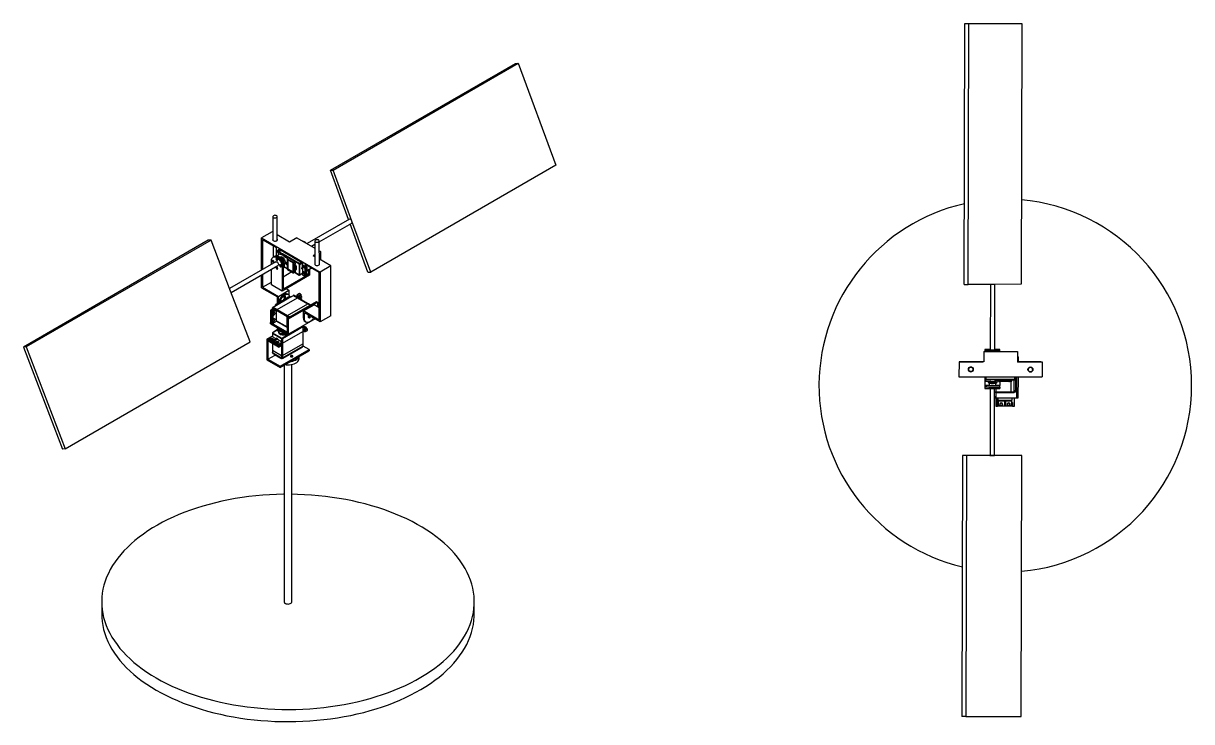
# Model space of a CAD drawing. Header units: millimetres. Extents: x 0 to 297, y 0 to 210.
# Drawn here: x 102.3 to 180.7, y 79.2 to 126 of the extents above; entities that cross this region are included whole.
import ezdxf

# ---------------------------------------------------------------- set-up
doc = ezdxf.new("R2010")
doc.units = ezdxf.units.MM

msp = doc.modelspace()

# ---------------------------------------------------------------- linework, layer by layer
at = {"color": 7, "linetype": 'Continuous', "lineweight": 25}
for p, q in [((165.456, 108.478), (165.502, 125.978)), ((165.502, 125.978), (169.056, 125.986)), ((165.502, 125.978), (165.766, 125.977)), ((165.72, 108.477), (165.766, 125.977)), ((165.766, 125.977), (169.32, 125.985)), ((169.056, 125.986), (169.32, 125.985)), ((169.32, 125.985), (169.274, 108.485)), ((122.936, 116.142), (135.343, 123.305)), ((123.122, 116.15), (135.529, 123.312)), ((135.343, 123.305), (135.529, 123.312)), ((135.529, 123.312), (138.047, 116.472)), ((122.936, 116.142), (123.122, 116.15)), ((124.157, 112.824), (122.936, 116.142)), ((124.381, 112.73), (123.122, 116.15)), ((138.047, 116.472), (125.64, 109.31)), ((119.068, 113.026), (119.071, 111.437)), ((119.371, 111.437), (119.368, 113.026)), ((124.213, 112.856), (121.37, 111.215)), ((122.189, 111.341), (124.363, 112.596)), ((125.454, 109.302), (124.263, 112.538)), ((125.64, 109.31), (124.381, 112.73)), ((114.741, 111.436), (102.334, 104.274)), ((114.925, 111.45), (102.518, 104.288)), ((114.925, 111.45), (114.741, 111.436)), ((116.239, 108.033), (114.925, 111.45)), ((119.018, 112.005), (118.309, 111.596)), ((118.314, 109.45), (118.309, 111.596)), ((118.309, 111.596), (122.246, 109.311)), ((119.308, 110.935), (118.38, 111.474)), ((118.38, 111.474), (118.384, 109.491)), ((119.07, 111.975), (119.018, 112.005)), ((120.193, 111.323), (119.371, 111.801)), ((120.689, 111.61), (120.193, 111.323)), ((120.689, 111.61), (121.89, 110.913)), ((121.889, 111.389), (121.892, 109.8)), ((122.192, 109.8), (122.189, 111.389)), ((119.09, 111.061), (119.092, 110.304)), ((119.309, 110.406), (119.308, 110.935)), ((119.413, 110.73), (119.416, 110.732)), ((119.415, 110.721), (119.423, 110.725)), ((119.436, 110.652), (119.436, 110.463)), ((119.44, 110.466), (119.44, 110.629)), ((119.602, 110.764), (119.446, 110.674)), ((119.457, 110.656), (119.45, 110.652)), ((119.527, 110.518), (119.456, 110.477)), ((119.471, 110.672), (119.616, 110.756)), ((119.771, 110.498), (119.471, 110.672)), ((119.475, 110.649), (119.482, 110.654)), ((119.475, 110.649), (119.68, 110.53)), ((119.482, 110.654), (119.687, 110.534)), ((121.071, 109.912), (119.484, 110.832)), ((119.484, 110.696), (119.484, 110.832)), ((119.555, 110.737), (119.555, 110.791)), ((119.68, 110.53), (119.687, 110.534)), ((121.669, 111.041), (121.889, 111.168)), ((122.19, 110.739), (122.276, 110.689)), ((122.276, 110.689), (122.19, 110.64)), ((122.205, 110.566), (122.191, 110.558)), ((122.206, 110.155), (122.205, 110.566)), ((122.276, 110.689), (122.277, 110.114)), ((119.263, 109.998), (116.17, 108.213)), ((116.279, 107.929), (119.413, 109.738)), ((118.985, 109.838), (118.985, 110.074)), ((119.159, 110.342), (119.088, 110.301)), ((119.229, 110.383), (119.159, 110.342)), ((119.543, 110.328), (119.532, 110.322)), ((120.829, 109.884), (119.771, 110.498)), ((119.829, 109.795), (119.845, 109.804)), ((119.843, 110.325), (119.914, 110.366)), ((120.072, 110.192), (119.843, 110.325)), ((119.847, 110.433), (119.854, 110.437)), ((119.847, 110.433), (120.811, 109.874)), ((119.854, 110.437), (120.818, 109.878)), ((120.531, 110.008), (119.914, 110.366)), ((119.996, 109.948), (119.979, 109.937)), ((120.028, 110.167), (120.029, 109.932)), ((120.029, 109.769), (120.029, 109.535)), ((120.053, 110.194), (120.036, 110.184)), ((120.054, 110.182), (120.072, 110.192)), ((120.442, 109.957), (120.054, 110.182)), ((120.063, 110.136), (120.065, 109.524)), ((120.434, 109.921), (120.063, 110.136)), ((120.081, 110.126), (120.082, 109.535)), ((120.435, 109.31), (120.434, 109.921)), ((120.442, 109.957), (120.531, 110.008)), ((120.557, 109.962), (120.469, 109.911)), ((120.47, 109.279), (120.469, 109.911)), ((120.487, 109.809), (120.558, 109.85)), ((120.487, 109.809), (120.488, 109.401)), ((120.557, 109.962), (120.558, 109.85)), ((120.811, 109.874), (120.818, 109.878)), ((120.829, 109.884), (120.974, 109.968)), ((120.846, 109.813), (120.854, 109.817)), ((120.846, 109.813), (120.848, 109.144)), ((120.854, 109.817), (120.855, 109.148)), ((120.864, 109.823), (121.045, 109.927)), ((120.866, 109.13), (120.864, 109.823)), ((121.063, 109.916), (121.063, 109.621)), ((121.073, 109.096), (121.071, 109.912)), ((122.176, 109.271), (121.247, 109.809)), ((121.249, 108.994), (121.247, 109.809)), ((121.32, 109.035), (121.318, 109.768)), ((121.318, 109.707), (121.371, 109.738)), ((121.891, 110.467), (121.78, 110.402)), ((121.891, 110.338), (121.78, 110.402)), ((121.891, 110.385), (121.85, 110.361)), ((122.955, 109.72), (122.192, 110.163)), ((118.317, 108.253), (118.315, 109.104)), ((118.385, 109.145), (118.387, 108.293)), ((118.985, 108.445), (118.985, 109.491)), ((119.761, 109.703), (119.69, 109.662)), ((119.69, 109.662), (119.69, 108.034)), ((121.534, 109.098), (119.69, 108.034)), ((119.761, 109.703), (119.761, 108.156)), ((120.353, 109.316), (119.761, 108.975)), ((121.231, 109.004), (119.761, 108.156)), ((119.817, 109.634), (119.844, 109.632)), ((120.031, 109.524), (119.844, 109.632)), ((120.056, 109.489), (120.444, 109.264)), ((120.065, 109.524), (120.082, 109.535)), ((120.065, 109.524), (120.435, 109.31)), ((120.082, 109.535), (120.435, 109.33)), ((120.463, 109.262), (120.551, 109.313)), ((120.47, 109.279), (120.559, 109.33)), ((120.515, 109.292), (120.831, 109.109)), ((120.813, 109.124), (120.519, 109.294)), ((120.544, 109.414), (120.614, 109.455)), ((120.559, 109.423), (120.559, 109.33)), ((120.838, 109.121), (120.845, 109.125)), ((120.848, 109.144), (120.855, 109.148)), ((120.855, 109.107), (121.054, 109.221)), ((120.866, 109.13), (121.064, 109.244)), ((121.017, 109.595), (121.063, 109.621)), ((121.017, 109.534), (121.017, 109.595)), ((121.017, 109.595), (121.072, 109.573)), ((121.017, 109.534), (121.072, 109.512)), ((121.052, 109.221), (121.073, 109.209)), ((121.063, 109.621), (121.072, 109.617)), ((121.064, 109.516), (121.064, 109.244)), ((121.249, 108.994), (121.073, 109.096)), ((121.32, 109.035), (121.249, 108.994)), ((121.319, 109.637), (121.37, 109.666)), ((121.319, 109.626), (121.379, 109.661)), ((121.319, 109.3), (121.38, 109.335)), ((121.32, 109.229), (121.371, 109.259)), ((121.32, 109.218), (121.38, 109.253)), ((121.32, 109.147), (121.38, 109.182)), ((121.32, 109.122), (121.365, 109.147)), ((121.463, 109.138), (121.32, 109.056)), ((121.379, 109.661), (121.37, 109.666)), ((121.38, 109.253), (121.371, 109.259)), ((121.38, 109.335), (121.379, 109.661)), ((121.38, 109.426), (121.644, 109.579)), ((121.38, 109.409), (121.659, 109.57)), ((121.38, 109.182), (121.38, 109.253)), ((121.38, 109.186), (121.463, 109.138)), ((121.463, 109.457), (121.463, 109.138)), ((121.534, 109.498), (121.534, 109.098)), ((122.183, 106.09), (122.176, 109.271)), ((122.955, 109.72), (122.246, 109.311)), ((122.246, 109.311), (122.254, 105.968)), ((122.963, 106.377), (122.955, 109.72)), ((125.454, 109.302), (125.64, 109.31)), ((118.317, 108.253), (119.374, 107.639)), ((118.387, 108.293), (118.985, 108.638)), ((118.387, 108.293), (119.445, 107.679)), ((119.69, 108.034), (118.985, 108.445)), ((119.97, 108.195), (120.154, 108.089)), ((165.456, 108.478), (165.72, 108.477)), ((167.497, 108.481), (165.72, 108.477)), ((167.215, 108.48), (167.203, 104.099)), ((169.274, 108.485), (167.497, 108.481)), ((167.503, 104.098), (167.515, 108.481)), ((117.553, 104.617), (116.239, 108.033)), ((119.084, 106.962), (120.148, 107.573)), ((119.359, 106.802), (120.724, 107.586)), ((119.359, 106.802), (120.724, 107.586)), ((119.375, 107.231), (119.374, 107.639)), ((119.445, 107.679), (120.154, 108.089)), ((119.446, 107.239), (119.445, 107.679)), ((119.689, 107.358), (119.92, 107.491)), ((119.92, 107.491), (119.962, 107.466)), ((120.122, 107.786), (120.051, 107.827)), ((120.148, 107.573), (120.449, 107.746)), ((120.154, 108.089), (120.154, 107.762)), ((120.449, 107.746), (120.724, 107.586)), ((120.67, 107.635), (120.474, 107.748)), ((120.67, 107.634), (120.868, 107.748)), ((120.67, 107.634), (120.747, 107.589)), ((120.868, 107.86), (120.691, 107.759)), ((120.691, 107.759), (120.691, 107.647)), ((120.691, 107.759), (120.762, 107.718)), ((120.724, 107.586), (121.429, 107.177)), ((120.747, 107.589), (120.946, 107.703)), ((121.454, 107.179), (120.749, 107.589)), ((120.762, 107.718), (120.939, 107.82)), ((120.762, 107.718), (120.762, 107.687)), ((120.939, 107.82), (120.868, 107.86)), ((120.868, 107.748), (120.946, 107.703)), ((120.983, 107.707), (120.906, 107.752)), ((120.921, 107.564), (120.912, 107.559)), ((120.912, 107.559), (120.989, 107.514)), ((120.921, 107.564), (120.999, 107.519)), ((120.939, 107.82), (120.939, 107.733)), ((120.939, 107.606), (120.939, 107.554)), ((120.963, 107.611), (120.989, 107.596)), ((120.989, 107.596), (120.999, 107.601)), ((120.999, 107.519), (120.989, 107.514)), ((120.999, 107.672), (120.999, 107.601)), ((120.999, 107.519), (120.999, 107.444)), ((119.096, 106.843), (118.919, 106.741)), ((118.919, 106.741), (118.919, 105.924)), ((118.919, 106.741), (118.989, 106.7)), ((118.989, 106.7), (119.166, 106.802)), ((118.989, 106.7), (118.989, 105.883)), ((119.007, 106.618), (119.085, 106.573)), ((119.007, 106.547), (119.007, 106.618)), ((119.049, 106.816), (119.049, 106.901)), ((119.049, 106.901), (119.22, 106.802)), ((119.06, 106.71), (119.258, 106.824)), ((119.06, 106.71), (119.138, 106.665)), ((119.084, 106.962), (119.359, 106.802)), ((119.166, 106.802), (119.096, 106.843)), ((119.138, 106.665), (119.336, 106.779)), ((119.166, 106.802), (119.166, 106.771)), ((119.255, 107.06), (119.255, 107.099)), ((119.288, 107.079), (119.255, 107.099)), ((119.258, 106.824), (119.336, 106.779)), ((119.281, 107.144), (119.671, 107.368)), ((119.281, 107.144), (119.341, 107.11)), ((119.324, 106.741), (120.029, 106.332)), ((119.324, 106.047), (119.324, 106.741)), ((119.359, 106.802), (120.064, 106.393)), ((119.377, 107.199), (119.375, 107.231)), ((119.375, 107.231), (119.404, 107.215)), ((119.671, 107.368), (119.689, 107.358)), ((119.7, 107.364), (119.69, 107.37)), ((120.047, 106.209), (121.997, 107.328)), ((120.064, 106.393), (121.429, 107.177)), ((120.064, 106.393), (121.429, 107.177)), ((120.118, 106.168), (122.067, 107.287)), ((120.206, 106.311), (121.57, 107.095)), ((121.125, 106.704), (121.834, 107.113)), ((121.126, 106.215), (121.125, 106.704)), ((122.183, 106.09), (121.125, 106.704)), ((121.429, 107.177), (121.57, 107.095)), ((121.595, 107.098), (121.454, 107.179)), ((121.577, 107.087), (121.57, 107.095)), ((122.181, 106.912), (121.834, 107.113)), ((121.997, 107.328), (122.067, 107.287)), ((122.067, 107.287), (122.067, 106.978)), ((118.919, 105.843), (118.919, 105.924)), ((118.919, 105.924), (120.047, 105.269)), ((118.919, 105.924), (118.989, 105.883)), ((118.919, 105.843), (120.118, 105.147)), ((118.989, 105.883), (119.065, 105.927)), ((119.007, 106.547), (119.085, 106.502)), ((119.007, 106.465), (119.016, 106.471)), ((119.007, 106.465), (119.085, 106.42)), ((119.007, 106.332), (119.007, 106.465)), ((119.007, 106.271), (119.007, 106.332)), ((119.007, 106.139), (119.007, 106.271)), ((119.007, 106.139), (119.085, 106.094)), ((119.007, 106.057), (119.016, 106.062)), ((119.007, 106.057), (119.085, 106.012)), ((119.007, 105.985), (119.007, 106.057)), ((119.007, 105.985), (119.085, 105.94)), ((119.016, 106.471), (119.094, 106.426)), ((119.016, 106.062), (119.094, 106.017)), ((119.027, 106.535), (119.021, 106.53)), ((119.027, 106.127), (119.021, 106.122)), ((119.022, 105.951), (119.1, 105.906)), ((119.085, 106.502), (119.085, 106.573)), ((119.094, 106.507), (119.085, 106.502)), ((119.085, 106.42), (119.094, 106.426)), ((119.085, 106.094), (119.085, 106.42)), ((119.094, 106.099), (119.085, 106.094)), ((119.085, 106.012), (119.094, 106.017)), ((119.085, 105.94), (119.085, 106.012)), ((119.336, 106.023), (119.138, 105.91)), ((119.324, 106.047), (120.029, 105.638)), ((119.334, 106.024), (120.039, 105.615)), ((120.029, 105.638), (120.029, 106.332)), ((120.029, 105.638), (120.029, 106.332)), ((120.029, 106.332), (120.145, 106.265)), ((120.047, 106.209), (120.118, 106.168)), ((120.047, 105.269), (120.047, 106.209)), ((120.064, 106.393), (120.206, 106.311)), ((121.902, 106.172), (120.118, 105.147)), ((120.118, 105.147), (120.118, 106.168)), ((120.212, 106.304), (120.206, 106.311)), ((121.197, 106.174), (121.126, 106.215)), ((122.254, 105.968), (121.196, 106.582)), ((121.197, 106.174), (121.196, 106.582)), ((121.23, 105.987), (121.3, 105.946)), ((122.963, 106.377), (122.254, 105.968)), ((119.039, 105.222), (119.039, 104.993)), ((119.37, 105.425), (119.054, 105.242)), ((119.054, 105.201), (119.655, 104.854)), ((119.054, 105.201), (119.054, 104.973)), ((119.061, 105.23), (119.061, 105.222)), ((119.075, 105.25), (119.37, 105.421)), ((119.655, 104.875), (119.075, 105.21)), ((119.075, 105.21), (119.075, 105.201)), ((119.655, 104.867), (119.075, 105.201)), ((119.37, 105.485), (119.37, 105.383)), ((119.445, 105.537), (119.381, 105.5)), ((119.381, 105.47), (119.929, 105.153)), ((119.381, 105.47), (119.381, 105.368)), ((119.461, 105.321), (119.381, 105.368)), ((119.48, 105.517), (119.425, 105.485)), ((119.425, 105.485), (119.956, 105.179)), ((119.498, 105.507), (119.443, 105.475)), ((119.461, 105.338), (119.461, 105.257)), ((119.832, 105.189), (119.478, 105.393)), ((119.726, 104.854), (120.787, 105.467)), ((120.692, 105.433), (119.726, 104.875)), ((120.692, 105.425), (119.726, 104.867)), ((119.726, 104.536), (121.087, 105.322)), ((119.726, 104.536), (121.087, 105.322)), ((119.832, 105.189), (119.832, 105.108)), ((119.929, 105.051), (119.832, 105.108)), ((119.929, 105.051), (119.929, 105.153)), ((119.956, 105.179), (120.009, 105.21)), ((119.982, 105.051), (120.601, 105.409)), ((119.982, 105.153), (120.044, 105.189)), ((119.982, 105.153), (119.982, 105.051)), ((120.029, 105.638), (120.047, 105.627)), ((120.039, 105.615), (120.047, 105.611)), ((120.601, 105.425), (120.601, 105.409)), ((120.692, 105.433), (120.692, 105.425)), ((120.787, 105.467), (121.087, 105.64)), ((121.066, 105.648), (120.86, 105.529)), ((121.066, 105.64), (120.86, 105.521)), ((120.86, 105.529), (120.86, 105.521)), ((121.064, 105.69), (121.066, 105.689)), ((121.066, 105.648), (121.066, 105.64)), ((121.087, 105.681), (121.067, 105.692)), ((121.08, 105.661), (121.08, 105.669)), ((121.087, 105.64), (121.087, 105.322)), ((121.087, 105.322), (121.087, 104.505)), ((121.102, 105.432), (121.102, 105.661)), ((121.102, 105.43), (121.299, 105.544)), ((121.102, 105.34), (121.299, 105.454)), ((121.102, 105.432), (121.102, 105.43)), ((121.102, 105.43), (121.102, 105.34)), ((121.102, 104.526), (121.102, 105.34)), ((121.167, 105.682), (121.108, 105.716)), ((121.22, 105.296), (121.122, 105.352)), ((121.167, 105.682), (121.157, 105.677)), ((121.157, 105.677), (121.157, 105.587)), ((121.167, 105.592), (121.157, 105.587)), ((121.167, 105.682), (121.167, 105.592)), ((121.212, 105.587), (121.167, 105.613)), ((121.22, 105.378), (121.193, 105.393)), ((121.396, 105.48), (121.22, 105.378)), ((121.22, 105.296), (121.396, 105.398)), ((121.22, 105.378), (121.22, 105.296)), ((121.228, 105.636), (121.237, 105.641)), ((121.228, 105.636), (121.228, 105.606)), ((121.299, 105.606), (121.237, 105.641)), ((121.299, 105.544), (121.299, 105.454)), ((121.321, 105.485), (121.321, 105.575)), ((121.396, 105.48), (121.321, 105.523)), ((121.396, 105.398), (121.396, 105.48)), ((102.518, 104.288), (102.334, 104.274)), ((102.334, 104.274), (104.963, 97.44)), ((102.518, 104.288), (105.146, 97.454)), ((105.146, 97.454), (117.553, 104.617)), ((119.039, 105.017), (118.674, 104.806)), ((118.674, 104.806), (118.674, 103.418)), ((118.674, 104.806), (118.745, 104.766)), ((118.745, 104.766), (118.82, 104.809)), ((118.82, 104.809), (118.745, 104.766)), ((118.745, 104.766), (118.745, 103.459)), ((119.452, 104.357), (118.745, 104.766)), ((118.745, 104.766), (118.745, 104.684)), ((119.452, 104.276), (118.745, 104.684)), ((118.82, 104.85), (118.82, 104.761)), ((119.039, 104.995), (118.842, 104.881)), ((118.842, 104.82), (118.904, 104.784)), ((118.842, 104.82), (118.842, 104.73)), ((118.842, 104.73), (118.904, 104.694)), ((118.904, 104.784), (118.913, 104.789)), ((118.904, 104.784), (118.904, 104.694)), ((118.904, 104.694), (118.913, 104.7)), ((118.913, 104.789), (118.913, 104.7)), ((118.952, 104.681), (118.975, 104.672)), ((118.967, 104.674), (118.975, 104.676)), ((118.984, 104.749), (118.975, 104.743)), ((118.975, 104.743), (118.975, 104.653)), ((118.975, 104.743), (119.089, 104.677)), ((118.975, 104.653), (119.257, 104.49)), ((119.039, 104.514), (119.039, 104.087)), ((119.29, 104.837), (119.054, 104.973)), ((119.054, 104.505), (119.054, 104.066)), ((119.328, 104.868), (119.089, 104.677)), ((119.089, 104.677), (119.142, 104.646)), ((119.381, 104.837), (119.142, 104.646)), ((119.381, 104.784), (119.142, 104.646)), ((119.142, 104.646), (119.257, 104.58)), ((119.257, 104.58), (119.267, 104.585)), ((119.257, 104.58), (119.257, 104.49)), ((119.257, 104.49), (119.267, 104.496)), ((119.267, 104.585), (119.267, 104.496)), ((119.305, 104.477), (119.328, 104.467)), ((119.321, 104.47), (119.328, 104.472)), ((119.328, 104.868), (119.381, 104.837)), ((119.338, 104.545), (119.328, 104.539)), ((119.328, 104.539), (119.39, 104.503)), ((119.328, 104.539), (119.328, 104.449)), ((119.328, 104.449), (119.39, 104.414)), ((119.381, 104.837), (119.381, 104.784)), ((119.655, 104.626), (119.381, 104.784)), ((119.39, 104.503), (119.39, 104.414)), ((119.629, 104.459), (119.452, 104.357)), ((119.452, 104.276), (119.629, 104.378)), ((119.452, 104.357), (119.452, 104.276)), ((119.496, 104.503), (119.694, 104.617)), ((119.496, 104.414), (119.694, 104.528)), ((119.496, 104.503), (119.496, 104.414)), ((119.629, 104.459), (119.602, 104.475)), ((119.629, 104.378), (119.629, 104.459)), ((119.655, 104.875), (119.655, 104.867)), ((119.655, 104.854), (119.655, 104.626)), ((119.655, 104.505), (119.655, 103.719)), ((119.694, 104.617), (119.694, 104.528)), ((119.726, 104.875), (119.726, 104.867)), ((119.726, 104.854), (119.726, 104.536)), ((119.726, 104.536), (119.726, 103.719)), ((119.726, 103.719), (121.087, 104.505)), ((119.726, 103.719), (121.087, 104.505)), ((119.726, 103.556), (121.087, 104.342)), ((120.983, 104.249), (120.972, 104.229)), ((120.983, 104.249), (121.062, 104.295)), ((121.062, 104.295), (121.087, 104.342)), ((121.066, 104.298), (121.099, 104.353)), ((121.087, 104.505), (121.087, 104.342)), ((121.502, 104.112), (121.095, 104.347)), ((121.102, 104.362), (121.102, 104.526)), ((118.745, 103.459), (119.237, 103.743)), ((118.745, 103.459), (119.558, 102.99)), ((119.039, 104.087), (119.039, 103.924)), ((119.042, 103.914), (119.075, 103.859)), ((119.054, 104.066), (119.655, 103.719)), ((119.054, 104.066), (119.054, 103.903)), ((119.054, 104.066), (119.655, 103.719)), ((119.054, 103.903), (119.655, 103.556)), ((119.079, 103.856), (119.054, 103.903)), ((119.079, 103.856), (119.158, 103.81)), ((119.169, 103.79), (119.158, 103.81)), ((119.175, 103.779), (119.617, 103.524)), ((119.558, 102.99), (121.502, 104.112)), ((119.558, 102.908), (121.502, 104.031)), ((119.6, 103.555), (119.68, 103.509)), ((119.611, 103.535), (119.6, 103.555)), ((119.611, 103.549), (119.611, 103.535)), ((119.655, 103.719), (119.655, 103.556)), ((119.68, 103.509), (119.655, 103.556)), ((119.701, 103.509), (119.726, 103.556)), ((119.701, 103.509), (119.781, 103.555)), ((119.726, 103.719), (119.726, 103.556)), ((119.764, 103.524), (120.966, 104.218)), ((119.781, 103.555), (119.77, 103.535)), ((119.77, 103.549), (119.77, 103.535)), ((120.838, 103.52), (120.838, 103.647)), ((121.502, 104.112), (121.502, 104.031)), ((166.776, 103.981), (166.774, 103.281)), ((166.776, 103.984), (167.203, 103.983)), ((166.776, 103.984), (166.776, 103.981)), ((166.776, 103.981), (169.026, 103.975)), ((167.203, 104.105), (166.848, 104.105)), ((166.848, 104.105), (166.853, 104.1)), ((166.848, 104.105), (166.848, 103.984)), ((166.848, 104.005), (166.848, 103.984)), ((166.848, 104.005), (166.853, 104)), ((166.853, 104), (166.853, 104.1)), ((167.203, 103.998), (167.203, 103.982)), ((167.848, 104.103), (167.503, 104.104)), ((167.503, 103.981), (167.503, 103.997)), ((167.503, 103.982), (169.026, 103.978)), ((167.853, 104.098), (167.848, 104.103)), ((167.848, 103.997), (167.848, 103.981)), ((167.853, 103.998), (167.853, 104.098)), ((169.026, 103.975), (169.024, 103.275)), ((169.025, 103.615), (169.091, 103.615)), ((169.026, 103.975), (169.026, 103.978)), ((169.09, 103.275), (169.091, 103.615)), ((118.674, 103.418), (119.558, 102.908)), ((119.558, 102.99), (119.558, 102.908)), ((119.838, 103.07), (119.838, 87.19)), ((120.338, 87.19), (120.338, 103.112)), ((165.108, 103.286), (165.105, 102.286)), ((165.108, 103.286), (165.108, 103.297)), ((165.108, 103.297), (166.608, 103.293)), ((166.774, 103.281), (165.108, 103.286)), ((165.208, 103.296), (166.708, 103.292)), ((165.208, 103.286), (165.208, 103.296)), ((166.774, 103.282), (165.208, 103.286)), ((165.747, 102.784), (165.747, 102.779)), ((166.047, 102.778), (166.047, 102.783)), ((166.608, 103.293), (166.608, 103.294)), ((166.608, 103.294), (166.708, 103.294)), ((166.774, 103.293), (166.708, 103.294)), ((166.708, 103.292), (166.708, 103.294)), ((166.708, 103.282), (166.708, 103.292)), ((170.59, 103.271), (169.024, 103.276)), ((170.69, 103.271), (169.024, 103.275)), ((169.19, 103.287), (169.09, 103.287)), ((170.59, 103.282), (169.09, 103.286)), ((169.19, 103.286), (169.19, 103.287)), ((169.19, 103.286), (170.69, 103.282)), ((169.747, 102.774), (169.747, 102.768)), ((170.047, 102.768), (170.047, 102.773)), ((170.59, 103.282), (170.59, 103.271)), ((170.69, 103.271), (170.687, 102.271)), ((170.69, 103.282), (170.69, 103.271)), ((165.105, 102.286), (170.687, 102.271)), ((166.843, 102.281), (166.841, 101.505)), ((166.844, 102.281), (166.842, 101.605)), ((166.883, 102.101), (166.884, 102.281)), ((166.883, 102.101), (166.883, 101.993)), ((166.898, 102.091), (166.898, 102.101)), ((166.933, 102.101), (166.934, 102.281)), ((167.358, 102.1), (166.933, 102.101)), ((166.948, 102.091), (166.948, 102.101)), ((166.948, 102.091), (167.24, 102.09)), ((167.055, 101.991), (167.055, 101.892)), ((167.105, 101.892), (167.105, 101.854)), ((167.24, 102.09), (167.24, 102.1)), ((168.858, 102.096), (167.358, 102.1)), ((167.477, 102.09), (167.477, 102.1)), ((167.477, 102.09), (168.843, 102.086)), ((167.57, 101.99), (167.57, 102.09)), ((167.895, 101.989), (167.57, 101.99)), ((167.66, 101.891), (167.66, 101.989)), ((167.758, 101.989), (167.758, 101.965)), ((167.843, 101.965), (167.842, 101.698)), ((167.858, 101.964), (167.858, 101.989)), ((167.895, 101.964), (167.895, 101.989)), ((168.445, 101.962), (167.895, 101.964)), ((168.445, 101.962), (168.446, 102.087)), ((168.483, 102.087), (168.483, 101.962)), ((168.595, 101.279), (168.597, 101.988)), ((168.595, 101.279), (168.597, 101.988)), ((168.643, 101.988), (168.643, 102.087)), ((168.795, 101.278), (168.797, 102.086)), ((168.843, 102.086), (168.843, 102.096)), ((168.858, 102.096), (168.859, 102.276)), ((168.893, 102.086), (168.893, 102.096)), ((168.908, 102.096), (168.909, 102.276)), ((168.92, 101.39), (168.922, 102.276)), ((168.984, 100.865), (168.987, 102.275)), ((169.084, 100.865), (169.087, 102.275)), ((166.841, 101.505), (166.847, 101.5)), ((166.842, 101.605), (166.847, 101.6)), ((166.842, 101.605), (166.847, 101.605)), ((166.847, 101.7), (166.847, 101.6)), ((166.847, 101.6), (166.847, 101.5)), ((167.095, 101.498), (167.195, 101.497)), ((167.095, 101.498), (167.095, 101.498)), ((167.122, 101.854), (167.122, 101.699)), ((167.197, 101.498), (167.185, 96.999)), ((167.195, 101.498), (167.195, 101.297)), ((167.195, 101.297), (167.195, 101.247)), ((167.195, 101.297), (167.196, 101.297)), ((167.195, 101.247), (167.196, 101.247)), ((167.485, 96.998), (167.497, 101.497)), ((167.496, 101.282), (167.595, 101.281)), ((167.496, 101.248), (167.595, 101.248)), ((167.572, 101.698), (167.572, 101.853)), ((167.594, 100.969), (167.595, 101.248)), ((167.595, 101.281), (167.595, 101.497)), ((167.595, 101.281), (167.595, 101.497)), ((167.595, 101.248), (167.595, 101.281)), ((167.595, 101.281), (168.595, 101.279)), ((167.595, 101.248), (167.595, 101.281)), ((167.595, 101.231), (168.595, 101.229)), ((167.61, 101.853), (167.61, 101.89)), ((167.847, 101.598), (167.847, 101.698)), ((167.847, 101.598), (167.847, 101.498)), ((168.595, 101.229), (168.595, 101.279)), ((168.595, 101.279), (168.795, 101.278)), ((168.595, 101.229), (168.595, 101.279)), ((168.595, 101.229), (168.795, 101.228)), ((168.795, 101.228), (168.795, 101.278)), ((168.87, 101.278), (168.795, 101.278)), ((168.87, 101.263), (168.795, 101.228)), ((168.87, 101.39), (168.902, 101.39)), ((168.87, 101.278), (168.87, 101.39)), ((168.87, 101.263), (168.87, 101.278)), ((168.87, 101.278), (168.902, 101.278)), ((168.902, 101.278), (168.87, 101.263)), ((168.92, 101.286), (168.902, 101.278)), ((168.92, 101.286), (168.92, 101.39)), ((167.495, 100.969), (167.594, 100.969)), ((167.495, 100.894), (167.594, 100.894)), ((167.495, 100.869), (168.984, 100.865)), ((167.587, 100.869), (167.587, 100.32)), ((167.594, 100.894), (167.594, 100.969)), ((167.687, 100.32), (167.687, 100.869)), ((167.725, 100.57), (167.687, 100.57)), ((167.687, 100.57), (167.687, 100.32)), ((167.712, 100.868), (167.712, 100.732)), ((167.725, 100.699), (167.725, 100.42)), ((167.727, 100.747), (167.727, 100.868)), ((167.762, 100.682), (168.612, 100.682)), ((168.597, 100.697), (167.777, 100.697)), ((167.8, 100.345), (167.887, 100.345)), ((167.887, 100.345), (167.887, 100.358)), ((167.987, 100.358), (167.987, 100.345)), ((167.987, 100.345), (168.15, 100.345)), ((168.15, 100.682), (168.15, 100.345)), ((168.15, 100.345), (168.225, 100.345)), ((168.225, 100.682), (168.225, 100.345)), ((168.225, 100.345), (168.387, 100.345)), ((168.387, 100.345), (168.387, 100.358)), ((168.487, 100.358), (168.487, 100.345)), ((168.487, 100.345), (168.575, 100.345)), ((168.647, 100.866), (168.647, 100.747)), ((168.65, 100.42), (168.65, 100.699)), ((168.687, 100.57), (168.65, 100.57)), ((168.662, 100.732), (168.662, 100.866)), ((168.687, 100.57), (168.687, 100.32)), ((168.837, 100.32), (168.837, 100.865)), ((168.984, 100.865), (169.084, 100.865)), ((167.587, 100.32), (167.687, 100.32)), ((168.687, 100.32), (167.687, 100.32)), ((168.687, 100.32), (168.837, 100.32)), ((105.146, 97.454), (104.963, 97.44)), ((165.349, 96.996), (165.303, 79.496)), ((167.185, 96.999), (165.349, 96.996)), ((165.61, 96.995), (165.349, 96.996)), ((165.61, 96.995), (165.564, 79.495)), ((167.465, 96.998), (165.61, 96.995)), ((169.32, 97.002), (167.465, 96.998)), ((169.059, 97.003), (167.485, 97)), ((169.32, 97.002), (169.059, 97.003)), ((169.274, 79.502), (169.32, 97.002)), ((107.588, 87.19), (107.588, 86.373)), ((132.588, 86.373), (132.588, 87.19)), ((165.564, 79.495), (165.303, 79.496)), ((165.564, 79.495), (169.274, 79.502))]:
    msp.add_line(p, q, dxfattribs=at)
at = {"color": 7, "linetype": 'Continuous', "lineweight": 25, "flags": 128}
for points in [[(119.324, 112.965), (119.354, 112.99), (119.367, 113.019), (119.363, 113.049), (119.341, 113.076), (119.304, 113.097), (119.257, 113.11), (119.205, 113.113), (119.154, 113.105), (119.112, 113.087), (119.082, 113.063), (119.068, 113.033), (119.073, 113.003), (119.095, 112.976), (119.132, 112.955), (119.179, 112.942), (119.231, 112.94), (119.281, 112.948), (119.324, 112.965)], [(124.381, 112.73), (124.358, 112.776), (124.327, 112.817), (124.291, 112.846), (124.255, 112.861), (124.222, 112.86), (124.213, 112.856)], [(124.363, 112.596), (124.378, 112.609), (124.392, 112.641), (124.393, 112.683), (124.381, 112.73)], [(119.071, 111.516), (119.063, 111.504), (119.057, 111.473), (119.068, 111.442), (119.095, 111.415), (119.137, 111.395), (119.187, 111.383), (119.241, 111.382), (119.293, 111.391), (119.338, 111.409)], [(119.338, 111.409), (119.369, 111.435), (119.385, 111.465), (119.383, 111.496), (119.371, 111.517)], [(122.145, 111.328), (122.175, 111.353), (122.188, 111.382), (122.184, 111.412), (122.162, 111.439), (122.125, 111.46), (122.078, 111.473), (122.026, 111.475), (121.975, 111.468), (121.933, 111.45), (121.903, 111.426), (121.889, 111.396), (121.894, 111.366), (121.916, 111.339), (121.953, 111.318), (122, 111.305), (122.052, 111.303), (122.102, 111.31), (122.145, 111.328)], [(119.45, 110.676), (119.438, 110.703), (119.419, 110.729), (119.396, 110.747), (119.374, 110.755), (119.355, 110.751), (119.343, 110.737), (119.338, 110.714), (119.343, 110.685), (119.355, 110.656), (119.374, 110.631), (119.397, 110.612), (119.419, 110.605), (119.436, 110.607)], [(118.985, 110.074), (118.992, 110.149), (119.012, 110.214), (119.044, 110.265), (119.088, 110.302), (119.142, 110.321), (119.203, 110.323), (119.269, 110.308), (119.338, 110.275), (119.406, 110.227), (119.473, 110.166), (119.534, 110.092), (119.587, 110.011), (119.631, 109.923), (119.663, 109.834), (119.683, 109.746), (119.69, 109.662)], [(119.033, 110.046), (119.037, 110.018), (119.05, 109.989), (119.069, 109.963), (119.091, 109.945), (119.113, 109.937), (119.132, 109.941), (119.145, 109.955), (119.149, 109.978), (119.145, 110.006), (119.132, 110.036), (119.113, 110.061), (119.091, 110.079), (119.069, 110.087), (119.05, 110.084), (119.037, 110.069), (119.033, 110.046)], [(119.159, 110.342), (119.159, 110.342), (119.213, 110.362), (119.274, 110.364), (119.34, 110.349), (119.409, 110.316), (119.477, 110.268), (119.543, 110.207), (119.604, 110.133), (119.658, 110.052), (119.702, 109.964), (119.734, 109.875), (119.754, 109.787), (119.761, 109.703)], [(119.263, 109.998), (119.27, 110.001), (119.302, 110.004), (119.338, 109.99), (119.374, 109.961), (119.406, 109.922), (119.429, 109.875), (119.442, 109.828), (119.442, 109.786), (119.429, 109.753), (119.413, 109.738)], [(119.279, 110.187), (119.284, 110.159), (119.296, 110.13), (119.315, 110.104), (119.338, 110.086), (119.36, 110.078), (119.379, 110.082), (119.391, 110.096), (119.396, 110.119), (119.391, 110.147), (119.379, 110.177), (119.36, 110.202), (119.338, 110.22), (119.315, 110.228), (119.296, 110.225), (119.284, 110.21), (119.279, 110.187)], [(119.843, 110.325), (119.782, 110.387), (119.718, 110.437), (119.653, 110.473), (119.59, 110.494), (119.531, 110.499), (119.478, 110.487), (119.432, 110.46), (119.397, 110.418), (119.386, 110.397)], [(119.479, 110.357), (119.546, 110.311), (119.61, 110.252), (119.67, 110.181), (119.723, 110.103), (119.767, 110.019), (119.8, 109.932), (119.822, 109.846), (119.832, 109.764), (119.828, 109.688), (119.813, 109.622), (119.785, 109.568), (119.761, 109.541)], [(119.526, 109.758), (119.531, 109.73), (119.543, 109.701), (119.562, 109.675), (119.584, 109.657), (119.607, 109.649), (119.626, 109.653), (119.638, 109.667), (119.643, 109.69), (119.638, 109.718), (119.626, 109.748), (119.607, 109.773), (119.584, 109.791), (119.562, 109.799), (119.543, 109.796), (119.531, 109.781), (119.526, 109.758)], [(119.543, 110.328), (119.572, 110.339), (119.618, 110.34), (119.668, 110.325), (119.719, 110.296), (119.769, 110.252), (119.815, 110.198), (119.853, 110.136), (119.882, 110.071), (119.901, 110.004), (119.907, 109.942)], [(119.825, 109.828), (119.83, 109.845), (119.836, 109.901)], [(120.029, 109.932), (120.002, 109.942), (119.979, 109.937), (119.963, 109.92), (119.958, 109.892), (119.964, 109.857), (119.979, 109.822), (120.002, 109.791), (120.029, 109.769)], [(120.028, 109.95), (120.019, 109.952), (119.996, 109.948)], [(120.488, 109.401), (120.529, 109.407), (120.563, 109.429), (120.586, 109.465), (120.599, 109.512), (120.598, 109.569), (120.586, 109.631), (120.562, 109.694), (120.528, 109.755), (120.487, 109.809)], [(120.614, 109.455), (120.634, 109.47), (120.657, 109.505), (120.669, 109.553), (120.669, 109.61), (120.657, 109.672), (120.633, 109.735), (120.599, 109.796), (120.558, 109.85)], [(121.101, 109.69), (121.106, 109.662), (121.119, 109.633), (121.137, 109.607), (121.16, 109.589), (121.182, 109.581), (121.201, 109.585), (121.213, 109.6), (121.218, 109.623), (121.213, 109.651), (121.201, 109.68), (121.182, 109.706), (121.159, 109.724), (121.137, 109.732), (121.118, 109.728), (121.106, 109.713), (121.101, 109.69)], [(121.892, 109.879), (121.879, 109.851), (121.881, 109.82), (121.9, 109.791), (121.935, 109.767), (121.982, 109.751), (122.035, 109.744), (122.089, 109.748), (122.138, 109.762), (122.176, 109.784), (122.2, 109.812), (122.207, 109.844), (122.196, 109.874), (122.192, 109.88)], [(119.279, 109.617), (119.284, 109.589), (119.296, 109.56), (119.315, 109.534), (119.338, 109.516), (119.36, 109.508), (119.379, 109.512), (119.391, 109.526), (119.396, 109.549), (119.391, 109.577), (119.379, 109.607), (119.36, 109.632), (119.338, 109.65), (119.315, 109.658), (119.296, 109.655), (119.284, 109.64), (119.279, 109.617)], [(121.102, 109.283), (121.107, 109.254), (121.119, 109.225), (121.138, 109.2), (121.161, 109.182), (121.183, 109.174), (121.202, 109.177), (121.214, 109.192), (121.219, 109.215), (121.214, 109.243), (121.202, 109.273), (121.183, 109.298), (121.16, 109.316), (121.138, 109.324), (121.119, 109.32), (121.107, 109.306), (121.102, 109.283)], [(121.344, 109.651), (121.326, 109.654), (121.319, 109.656)], [(121.345, 109.244), (121.326, 109.246), (121.32, 109.248)], [(119.87, 107.7), (119.85, 107.684), (119.833, 107.661), (119.821, 107.634), (119.817, 107.608), (119.821, 107.587), (119.833, 107.574), (119.85, 107.571), (119.87, 107.578), (119.891, 107.594), (119.908, 107.618), (119.919, 107.644), (119.923, 107.67), (119.919, 107.691), (119.908, 107.704), (119.89, 107.707), (119.87, 107.7)], [(119.822, 107.637), (119.837, 107.659), (119.848, 107.682)], [(120.211, 107.663), (120.193, 107.709), (120.159, 107.757), (120.115, 107.79), (120.062, 107.807), (120.002, 107.808), (119.937, 107.793), (119.87, 107.761)], [(119.92, 107.491), (119.98, 107.552), (120.045, 107.602), (120.11, 107.638), (120.173, 107.658), (120.233, 107.663), (120.287, 107.651), (120.29, 107.65)], [(120.865, 107.521), (120.869, 107.532), (120.89, 107.567), (120.916, 107.594), (120.945, 107.609), (120.97, 107.609), (120.989, 107.596)], [(120.912, 107.559), (120.893, 107.524), (120.883, 107.511)], [(120.989, 107.514), (120.97, 107.479), (120.961, 107.466)], [(119.023, 106.538), (119.019, 106.513), (119.024, 106.49), (119.036, 106.475), (119.055, 106.472), (119.078, 106.479), (119.1, 106.497), (119.119, 106.523), (119.132, 106.552), (119.136, 106.569)], [(119.023, 106.129), (119.019, 106.105), (119.024, 106.082), (119.036, 106.067), (119.055, 106.063), (119.078, 106.071), (119.1, 106.089), (119.119, 106.115), (119.132, 106.144), (119.136, 106.16)], [(119.094, 106.426), (119.113, 106.412), (119.138, 106.413), (119.167, 106.428), (119.193, 106.454), (119.214, 106.489), (119.225, 106.525), (119.225, 106.558), (119.214, 106.582), (119.193, 106.592), (119.167, 106.589), (119.138, 106.571), (119.113, 106.543), (119.094, 106.507)], [(119.094, 106.017), (119.113, 106.004), (119.138, 106.004), (119.167, 106.019), (119.193, 106.046), (119.214, 106.081), (119.225, 106.117), (119.225, 106.15), (119.214, 106.173), (119.193, 106.184), (119.167, 106.181), (119.138, 106.163), (119.113, 106.134), (119.094, 106.099)], [(121.8, 106.231), (121.749, 106.153), (121.688, 106.08), (121.621, 106.019), (121.552, 105.971), (121.483, 105.939), (121.416, 105.924), (121.355, 105.926), (121.301, 105.946), (121.257, 105.982), (121.224, 106.034), (121.204, 106.098), (121.197, 106.174)], [(121.475, 106.42), (121.469, 106.41), (121.451, 106.363), (121.445, 106.317), (121.451, 106.279), (121.47, 106.253), (121.498, 106.242), (121.533, 106.247), (121.57, 106.269), (121.605, 106.303), (121.625, 106.333)], [(121.449, 106.286), (121.467, 106.291), (121.483, 106.299)], [(121.486, 106.413), (121.469, 106.388), (121.453, 106.371)], [(119.461, 105.257), (119.465, 105.232), (119.484, 105.194), (119.519, 105.159), (119.568, 105.131), (119.628, 105.111), (119.695, 105.1), (119.764, 105.099), (119.832, 105.108)], [(119.478, 105.393), (119.463, 105.354), (119.465, 105.314), (119.484, 105.276), (119.519, 105.241), (119.568, 105.213), (119.628, 105.192), (119.695, 105.181), (119.764, 105.18), (119.832, 105.189)], [(121.157, 105.677), (121.117, 105.678), (121.095, 105.675)], [(121.102, 105.566), (121.113, 105.564), (121.153, 105.565), (121.19, 105.574), (121.217, 105.591), (121.23, 105.613), (121.228, 105.636)], [(121.157, 105.587), (121.117, 105.588), (121.102, 105.586)], [(118.913, 104.789), (118.911, 104.813), (118.924, 104.834), (118.951, 104.851), (118.988, 104.861), (119.028, 104.861), (119.065, 104.853), (119.093, 104.836), (119.108, 104.815), (119.107, 104.792), (119.091, 104.771), (119.062, 104.755), (119.024, 104.747), (118.984, 104.749)], [(119.057, 104.754), (119.041, 104.759), (119.01, 104.762), (118.978, 104.759), (118.952, 104.748), (118.934, 104.733), (118.927, 104.715), (118.934, 104.696), (118.952, 104.681)], [(119.267, 104.585), (119.264, 104.608), (119.278, 104.63), (119.305, 104.647), (119.341, 104.657), (119.381, 104.657), (119.419, 104.648), (119.447, 104.632), (119.462, 104.611), (119.461, 104.588), (119.445, 104.567), (119.415, 104.551), (119.378, 104.543), (119.338, 104.545)], [(119.411, 104.549), (119.395, 104.554), (119.363, 104.558), (119.332, 104.554), (119.305, 104.544), (119.287, 104.529), (119.281, 104.51), (119.287, 104.492), (119.305, 104.477)], [(119.617, 103.524), (119.633, 103.53), (119.64, 103.532)], [(119.741, 103.532), (119.748, 103.53), (119.764, 103.524)], [(119.894, 103.102), (119.96, 103.094), (120.074, 103.087), (120.189, 103.091), (120.301, 103.105), (120.408, 103.129), (120.508, 103.161), (120.598, 103.203), (120.676, 103.251), (120.74, 103.306), (120.789, 103.366), (120.822, 103.43), (120.837, 103.495), (120.838, 103.52)], [(120.237, 103.3), (120.301, 103.309), (120.408, 103.333), (120.508, 103.366), (120.598, 103.407), (120.676, 103.455), (120.74, 103.51), (120.789, 103.57), (120.822, 103.634), (120.823, 103.639)], [(120.277, 103.63), (120.304, 103.619), (120.336, 103.616), (120.367, 103.619), (120.394, 103.63), (120.412, 103.645), (120.418, 103.663), (120.412, 103.681), (120.394, 103.697), (120.367, 103.707), (120.336, 103.711), (120.304, 103.707), (120.277, 103.697), (120.26, 103.681), (120.253, 103.663), (120.26, 103.645), (120.277, 103.63)], [(167.203, 103.982), (167.196, 103.982), (167.205, 103.982), (167.231, 103.981), (167.271, 103.981), (167.32, 103.981), (167.349, 103.981)], [(167.503, 103.981), (167.502, 103.981), (167.485, 103.981)], [(167.122, 101.701), (167.117, 101.701), (167.037, 101.701), (166.968, 101.701), (166.913, 101.701), (166.874, 101.701), (166.852, 101.7), (166.848, 101.7), (166.861, 101.7), (166.893, 101.699), (166.941, 101.699), (167.003, 101.699), (167.078, 101.698), (167.162, 101.698), (167.254, 101.698), (167.348, 101.698)], [(166.997, 101.7), (167.026, 101.7), (167.05, 101.699), (167.066, 101.7), (167.072, 101.7), (167.066, 101.7), (167.05, 101.7), (167.026, 101.7), (166.997, 101.7), (166.968, 101.7), (166.944, 101.7), (166.928, 101.7), (166.922, 101.7), (166.928, 101.7), (166.944, 101.7), (166.969, 101.7), (166.997, 101.7)], [(167.348, 101.698), (167.377, 101.698), (167.401, 101.698), (167.417, 101.698), (167.423, 101.698), (167.417, 101.698), (167.401, 101.698), (167.377, 101.698), (167.348, 101.698), (167.319, 101.698), (167.295, 101.698), (167.279, 101.698), (167.273, 101.698), (167.279, 101.698), (167.295, 101.698), (167.319, 101.698), (167.348, 101.698)], [(167.348, 101.698), (167.443, 101.697), (167.534, 101.697), (167.619, 101.697), (167.693, 101.697), (167.755, 101.697), (167.802, 101.697), (167.833, 101.697), (167.847, 101.697), (167.842, 101.698), (167.819, 101.698), (167.779, 101.698), (167.724, 101.699), (167.655, 101.699), (167.575, 101.699), (167.572, 101.699)], [(167.697, 101.698), (167.726, 101.698), (167.75, 101.698), (167.766, 101.698), (167.772, 101.698), (167.766, 101.698), (167.75, 101.698), (167.726, 101.698), (167.697, 101.698), (167.668, 101.698), (167.644, 101.698), (167.628, 101.698), (167.622, 101.698), (167.628, 101.698), (167.644, 101.698), (167.669, 101.698), (167.697, 101.698)], [(167.465, 96.998), (167.483, 96.998), (167.485, 96.998)], [(119.838, 94.404), (119.794, 94.404), (119.324, 94.392), (118.856, 94.37), (118.389, 94.339), (117.924, 94.297), (117.463, 94.245), (117.005, 94.183), (116.551, 94.111), (116.103, 94.029), (115.66, 93.938), (115.223, 93.837), (114.794, 93.726), (114.372, 93.607), (113.957, 93.478), (113.552, 93.34), (113.156, 93.194), (112.769, 93.039), (112.394, 92.876), (112.028, 92.705), (111.675, 92.526), (111.333, 92.34), (111.004, 92.146), (110.687, 91.945), (110.384, 91.738), (110.094, 91.524), (109.819, 91.304), (109.558, 91.078), (109.312, 90.846), (109.082, 90.61), (108.867, 90.368), (108.667, 90.123), (108.484, 89.872), (108.318, 89.619), (108.168, 89.361), (108.035, 89.101), (107.919, 88.838), (107.82, 88.572), (107.738, 88.305), (107.675, 88.036), (107.628, 87.766), (107.599, 87.495), (107.588, 87.223), (107.595, 86.952), (107.619, 86.681), (107.661, 86.41), (107.721, 86.141), (107.798, 85.873), (107.892, 85.607), (108.004, 85.344), (108.133, 85.083), (108.279, 84.825), (108.441, 84.57), (108.62, 84.319), (108.815, 84.072), (109.026, 83.829), (109.253, 83.591), (109.495, 83.359), (109.752, 83.131), (110.024, 82.91), (110.31, 82.694), (110.61, 82.485), (110.923, 82.283), (111.249, 82.087)], [(111.249, 82.087), (111.588, 81.899), (111.939, 81.718), (112.301, 81.545), (112.675, 81.38), (113.058, 81.223), (113.452, 81.074), (113.855, 80.935), (114.267, 80.804), (114.687, 80.682), (115.115, 80.569), (115.55, 80.466), (115.991, 80.372), (116.439, 80.288), (116.891, 80.213), (117.348, 80.149), (117.808, 80.094), (118.272, 80.05), (118.739, 80.016), (119.207, 79.991), (119.677, 79.977), (120.147, 79.974), (120.617, 79.98), (121.087, 79.996), (121.555, 80.023), (122.02, 80.06), (122.484, 80.107), (122.943, 80.164), (123.399, 80.231), (123.85, 80.308), (124.296, 80.395), (124.736, 80.491), (125.169, 80.596), (125.595, 80.711), (126.013, 80.836), (126.423, 80.969), (126.824, 81.111), (127.215, 81.261), (127.596, 81.42), (127.967, 81.587), (128.326, 81.762), (128.674, 81.945), (129.01, 82.135), (129.333, 82.332), (129.643, 82.537), (129.939, 82.747), (130.222, 82.965), (130.49, 83.188), (130.743, 83.416), (130.981, 83.65), (131.204, 83.889), (131.412, 84.133), (131.603, 84.381), (131.778, 84.633), (131.936, 84.889), (132.077, 85.148), (132.202, 85.409), (132.309, 85.674), (132.399, 85.94), (132.472, 86.208), (132.527, 86.478), (132.565, 86.749), (132.585, 87.02), (132.587, 87.291), (132.572, 87.563), (132.538, 87.833), (132.488, 88.103), (132.419, 88.372), (132.334, 88.639), (132.23, 88.904), (132.11, 89.166), (131.973, 89.426), (131.819, 89.682), (131.648, 89.935), (131.461, 90.184), (131.258, 90.429), (131.039, 90.669), (130.804, 90.905), (130.555, 91.135), (130.29, 91.359), (130.011, 91.578), (129.718, 91.79), (129.412, 91.996), (129.092, 92.195), (128.759, 92.387), (128.414, 92.572), (128.058, 92.749), (127.69, 92.918), (127.311, 93.079), (126.923, 93.232), (126.524, 93.376), (126.116, 93.511), (125.7, 93.638), (125.276, 93.755), (124.845, 93.863), (124.406, 93.961), (123.962, 94.05), (123.512, 94.13), (123.058, 94.199), (122.599, 94.259), (122.137, 94.308), (121.671, 94.348), (121.204, 94.377), (120.735, 94.396), (120.338, 94.404)], [(119.911, 87.087), (119.966, 87.064), (120.029, 87.049), (120.097, 87.045), (120.164, 87.052), (120.225, 87.069), (120.277, 87.095), (120.314, 87.128), (120.335, 87.165), (120.338, 87.19)], [(107.588, 86.373), (107.595, 86.135), (107.619, 85.864), (107.661, 85.594), (107.721, 85.325), (107.798, 85.057), (107.892, 84.791), (108.004, 84.527), (108.133, 84.266), (108.279, 84.008), (108.441, 83.753), (108.62, 83.502), (108.815, 83.255), (109.026, 83.013), (109.253, 82.775), (109.495, 82.542), (109.752, 82.315), (110.024, 82.093), (110.31, 81.878), (110.61, 81.668), (110.923, 81.466), (111.249, 81.27)], [(111.249, 81.27), (111.588, 81.082), (111.939, 80.901), (112.301, 80.728), (112.675, 80.563), (113.058, 80.406), (113.452, 80.258), (113.855, 80.118), (114.267, 79.987), (114.687, 79.865), (115.115, 79.753), (115.55, 79.649), (115.991, 79.555), (116.439, 79.471), (116.891, 79.397), (117.348, 79.332), (117.808, 79.278), (118.272, 79.233), (118.739, 79.199), (119.207, 79.175), (119.677, 79.161), (120.147, 79.157), (120.617, 79.163), (121.087, 79.18), (121.555, 79.207), (122.02, 79.244), (122.484, 79.291), (122.943, 79.348), (123.399, 79.415), (123.85, 79.491), (124.296, 79.578), (124.736, 79.674), (125.169, 79.78), (125.595, 79.895), (126.013, 80.019), (126.423, 80.152), (126.824, 80.294), (127.215, 80.445), (127.596, 80.604), (127.967, 80.771), (128.326, 80.946), (128.674, 81.129), (129.01, 81.319), (129.333, 81.516), (129.643, 81.72), (129.939, 81.931), (130.222, 82.148), (130.49, 82.371), (130.743, 82.6), (130.981, 82.834), (131.204, 83.073), (131.412, 83.316), (131.603, 83.565), (131.778, 83.817), (131.936, 84.072), (132.077, 84.331), (132.202, 84.593), (132.309, 84.857), (132.399, 85.124), (132.472, 85.392), (132.527, 85.661), (132.565, 85.932), (132.585, 86.203), (132.588, 86.373)]]:
    msp.add_lwpolyline(points, dxfattribs=at)
at = {"color": 7, "linetype": 'Continuous', "lineweight": 25}
for centre, radius in [((165.897, 102.784), 0.165), ((165.897, 102.779), 0.15), ((169.897, 102.773), 0.165), ((169.897, 102.768), 0.15), ((167.937, 100.445), 0.0825), ((168.437, 100.445), 0.0825)]:
    msp.add_circle(centre, radius, dxfattribs=at)
for centre, radius, start, end in [((168.212, 101.695), 12.5, 102.67152, 256.66729), ((168.212, 101.695), 12.5, 274.98937, 85.05848), ((120.952, 110.931), 0.468, 46.33022, 73.41264), ((119.544, 110.765), 0.136, 192.16102, 222.59891), ((119.457, 110.655), 0.0217, 50.53854, 189.473), ((119.461, 110.633), 0.0217, 50.53854, 189.473), ((119.467, 110.633), 0.025, 54.18478, 114.21693), ((119.618, 110.345), 0.196, 71.44573, 117.67354), ((119.585, 110.183), 0.366, 59.3981, 73.67681), ((119.237, 110.097), 0.135, 192.03638, 227.95829), ((119.232, 110.093), 0.124, 194.32569, 225.66897), ((119.262, 110.118), 0.247, 53.52405, 114.67468), ((119.333, 110.159), 0.247, 53.52405, 114.67468), ((119.484, 110.238), 0.135, 192.03638, 227.95829), ((119.478, 110.234), 0.124, 194.32569, 225.66897), ((118.998, 109.672), 0.764, 2.35474, 57.47163), ((119.401, 109.892), 0.436, 1.1619, 67.97331), ((119.731, 109.809), 0.135, 192.03638, 227.95829), ((119.725, 109.805), 0.124, 194.32569, 225.66897), ((119.412, 109.903), 0.39, 3.94038, 54.40111), ((119.5, 110.038), 0.534, 48.45189, 59.54693), ((119.762, 109.924), 0.146, 304.52773, 7.07289), ((119.393, 109.918), 0.687, 40.75171, 48.60817), ((120.044, 110.169), 0.0163, 50.53854, 189.473), ((120.061, 110.177), 0.0188, 54.18478, 114.21693), ((120.411, 109.908), 0.0579, 2.74217, 57.25806), ((120.5, 109.959), 0.0579, 2.74217, 57.25806), ((120.769, 109.809), 0.0772, 2.74217, 57.25806), ((120.776, 109.813), 0.0772, 2.74217, 57.25806), ((120.787, 109.819), 0.0772, 2.74217, 57.25806), ((119.484, 109.668), 0.135, 192.03638, 227.95829), ((119.478, 109.664), 0.124, 194.32569, 225.66897), ((120.087, 109.537), 0.0579, 182.74217, 237.25806), ((120.454, 109.276), 0.0163, 230.53854, 9.473), ((120.541, 109.328), 0.0179, 304.12308, 7.47754), ((120.827, 109.14), 0.0217, 230.53854, 9.473), ((120.844, 109.126), 0.0217, 230.53854, 9.473), ((120.831, 109.145), 0.0245, 305.09416, 6.50646), ((121.04, 109.242), 0.0247, 305.33894, 6.26167), ((121.306, 109.741), 0.135, 192.0364, 227.95827), ((121.307, 109.333), 0.135, 192.0364, 227.95827), ((121.344, 109.178), 0.0368, 305.09416, 6.50646), ((120.22, 107.149), 0.777, 122.7807, 173.23823), ((120.298, 107.102), 0.786, 122.9971, 166.17567), ((120.056, 107.248), 0.344, 122.63743, 155.77387), ((119.946, 107.601), 0.249, 65.09714, 126.11173), ((119.937, 107.445), 0.114, 68.61249, 125.8353), ((120.464, 107.726), 0.0247, 64.87191, 126.13464), ((120.739, 107.564), 0.0264, 71.24457, 124.5749), ((120.739, 107.567), 0.0241, 63.92005, 127.0865), ((120.89, 107.719), 0.0361, 63.92005, 127.0865), ((120.777, 107.607), 0.133, 316.92879, 351.06998), ((120.966, 107.678), 0.0329, 350.91424, 129.0747), ((119.122, 106.613), 0.115, 122.45005, 177.37529), ((119.125, 106.897), 0.0767, 122.45005, 177.37529), ((119.199, 106.568), 0.115, 122.45005, 177.37529), ((119.312, 107.096), 0.0575, 122.45005, 177.37529), ((119.4, 106.738), 0.0767, 122.45005, 177.37529), ((119.396, 106.742), 0.0706, 121.61872, 148.92621), ((119.682, 107.354), 0.0181, 63.92005, 127.0865), ((121.444, 107.158), 0.0241, 63.92005, 127.0865), ((121.444, 107.158), 0.0241, 63.92005, 127.0865), ((121.585, 107.076), 0.0241, 63.92005, 127.0865), ((119.045, 105.982), 0.0378, 174.41779, 234.25207), ((119.021, 106.582), 0.128, 279.75819, 358.77349), ((119.021, 106.173), 0.128, 279.75819, 358.77349), ((119.117, 105.935), 0.0329, 170.91424, 309.0747), ((119.349, 106.045), 0.0252, 174.41779, 234.25207), ((120.106, 106.328), 0.0767, 122.45005, 177.37529), ((120.106, 106.328), 0.0767, 122.45005, 177.37529), ((120.243, 106.25), 0.072, 121.80805, 150.87463), ((121.376, 106.191), 0.251, 174.56112, 234.31164), ((121.395, 106.455), 0.179, 287.67273, 332.97209), ((119.062, 105.222), 0.0218, 110.78342, 249.21658), ((119.083, 105.23), 0.0218, 110.78342, 249.21658), ((119.086, 105.224), 0.0251, 185.6948, 245.62534), ((119.389, 105.385), 0.0189, 185.6948, 245.62534), ((119.387, 105.485), 0.0164, 110.78342, 249.21658), ((119.956, 105.205), 0.0576, 242.60967, 297.39033), ((119.956, 105.103), 0.0576, 242.60967, 297.39033), ((120.054, 105.635), 0.0252, 174.41779, 234.25207), ((120.054, 105.635), 0.0252, 174.41779, 234.25207), ((120.473, 106.08), 0.684, 280.8062, 288.69748), ((120.523, 105.93), 0.533, 288.54191, 299.6741), ((120.606, 105.786), 0.366, 299.52723, 313.82548), ((120.705, 105.694), 0.225, 313.16524, 336.23108), ((121.058, 105.669), 0.0218, 290.78342, 69.21658), ((121.055, 105.663), 0.0251, 294.37466, 354.3052), ((121.079, 105.661), 0.0218, 290.78342, 69.21658), ((121.076, 105.346), 0.0263, 295.25637, 348.69562), ((121.076, 105.345), 0.0259, 294.84225, 349.10973), ((121.131, 105.445), 0.134, 69.13467, 102.71491), ((121.288, 105.575), 0.0327, 290.78342, 69.21658), ((121.284, 105.489), 0.0377, 294.37466, 354.3052), ((118.858, 104.764), 0.0377, 185.6948, 245.62534), ((118.854, 104.85), 0.0327, 110.78342, 249.21658), ((119.011, 104.647), 0.128, 61.3466, 139.94553), ((119.064, 104.995), 0.0248, 185.25812, 246.06202), ((119.365, 104.443), 0.128, 61.3466, 139.94553), ((119.443, 104.606), 0.115, 242.60967, 297.39033), ((119.443, 104.516), 0.115, 242.60967, 297.39033), ((119.69, 104.943), 0.0769, 242.60967, 297.39033), ((119.69, 104.935), 0.0769, 242.60967, 297.39033), ((119.69, 104.923), 0.0769, 242.60967, 297.39033), ((119.689, 104.691), 0.0735, 242.14682, 273.23579), ((119.692, 104.598), 0.0707, 270.9756, 298.23691), ((119.692, 104.599), 0.0712, 271.08685, 298.12565), ((121.058, 104.303), 0.00944, 297.74772, 327.44316), ((121.077, 104.528), 0.0251, 294.37466, 354.3052), ((121.077, 104.528), 0.0251, 294.37466, 354.3052), ((121.077, 104.365), 0.0251, 294.37466, 354.3052), ((119.064, 104.089), 0.0251, 185.6948, 245.62534), ((119.064, 104.089), 0.0251, 185.6948, 245.62534), ((119.064, 103.926), 0.0251, 185.6948, 245.62534), ((119.083, 103.865), 0.00944, 212.55684, 242.25228), ((119.69, 103.788), 0.0769, 242.60967, 297.39033), ((119.69, 103.788), 0.0769, 242.60967, 297.39033), ((119.69, 103.624), 0.0769, 242.60967, 297.39033), ((119.69, 103.53), 0.0231, 242.60967, 297.39033), ((120.336, 103.496), 0.134, 71.49042, 108.50958), ((120.336, 103.496), 0.134, 71.49042, 108.50958), ((167.554, 180.25), 76.153, 269.47284, 270.22522), ((167.554, 180.15), 76.153, 269.47284, 270.22522), ((167.403, 122.713), 18.614, 269.38713, 270.31054), ((167.431, 130.319), 26.339, 269.50367, 270.11732), ((165.897, 102.784), 0.165, 179.84877, 359.84849), ((165.897, 102.784), 0.15, 359.99975, 179.84848), ((169.897, 102.773), 0.165, 179.84877, 359.84849), ((169.897, 102.773), 0.15, 359.99975, 179.84848), ((166.933, 106.833), 4.732, 269.39454, 270), ((167.489, 163.478), 61.489, 269.43487, 270.07515), ((166.948, 106.823), 4.732, 269.39454, 270), ((167.475, 146.145), 44.255, 269.45699, 270.24027), ((167.858, 111.428), 9.463, 269.39454, 270), ((167.895, 105.513), 3.549, 269.39454, 270), ((168.464, 105.511), 3.549, 269.69727, 270.30273), ((168.545, 114.001), 12.013, 269.70359, 270.46669), ((168.868, 106.818), 4.732, 269.69727, 270.30273), ((168.883, 106.828), 4.732, 269.69727, 270.30273), ((167.547, 177.75), 76.153, 269.47284, 270.22522), ((167.336, 146.859), 45.261, 269.38035, 270.01498), ((167.547, 177.65), 76.153, 269.47284, 270.22522), ((167.457, 139.441), 37.588, 269.46374, 270.23353), ((167.338, 121.174), 19.476, 269.36582, 270.02951), ((167.46, 120.966), 19.268, 269.66675, 270.33405), ((167.597, 142.151), 40.554, 269.64812, 270.35268), ((167.762, 100.732), 0.05, 180, 270), ((167.8, 100.42), 0.075, 180, 270), ((167.777, 100.747), 0.05, 180, 270), ((167.937, 100.445), 0.1, 300, 240), ((168.437, 100.445), 0.1, 300, 240), ((168.575, 100.42), 0.075, 270, 360), ((168.597, 100.747), 0.05, 270, 0), ((168.612, 100.732), 0.05, 270, 0), ((167.412, 123.117), 26.119, 269.50106, 270.11609), ((119.962, 87.201), 0.125, 185.38279, 245.93735)]:
    msp.add_arc(centre, radius, start, end, dxfattribs=at)
for centre, major_axis, ratio, start_param, end_param in [((119.089, 103.836), (-0.106, 0.156), 0.234802, 4.18469, 4.258432), ((119.69, 103.489), (-0.106, 0.156), 0.234802, 1.116839, 1.190581), ((119.69, 103.489), (0.106, 0.156), 0.234802, 5.092604, 5.166346), ((121.052, 104.275), (0.106, 0.156), 0.234802, 2.024753, 2.098495), ((168.902, 101.278), (0.241, -0.001), 0.466308, 1.497054, 1.570796)]:
    msp.add_ellipse(centre, major_axis=major_axis, ratio=ratio, start_param=start_param, end_param=end_param, dxfattribs=at)

doc.saveas('drawing.dxf')
